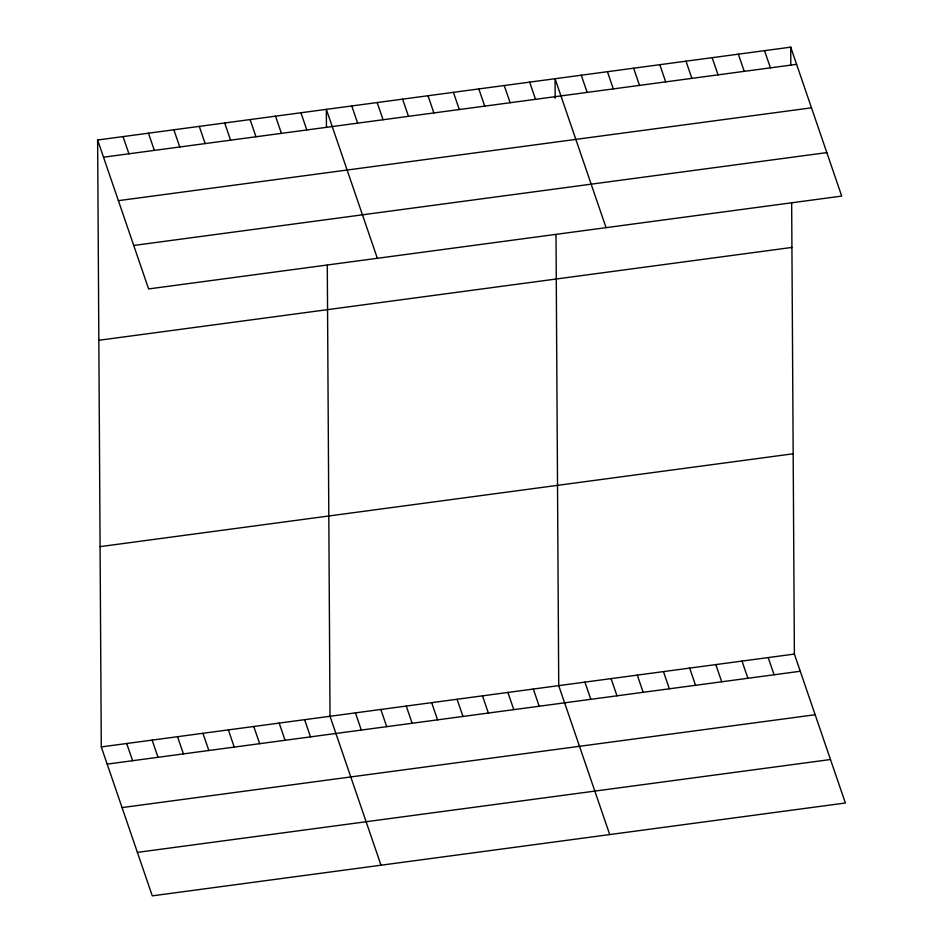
<?xml version="1.0" encoding="UTF-8"?>
<svg xmlns="http://www.w3.org/2000/svg" width="943" height="943" viewBox="0 0 943 943"><rect width="100%" height="100%" fill="white"/><g stroke="black" fill="none" stroke-linecap="round" stroke-linejoin="round"><path stroke-width="1.41" d="M97.624 140L790.717 47.15L841.71 196.085L148.617 288.935L97.624 140L101.29 746.915L152.283 895.85L845.376 803L794.383 654.065L791.66 202.922M103.518 157.198L796.599 64.336M118.405 200.67L811.487 107.82M133.741 245.463L826.822 152.601M98.838 340.282L791.92 247.431M100.088 546.634L793.169 453.783M101.29 746.915L794.383 654.065M107.184 764.113L800.265 671.263M122.06 807.585L815.153 714.735M137.395 852.378L830.488 759.528M764.537 50.663L770.419 67.849M738.345 54.164L744.239 71.362M712.165 57.676L718.047 74.862M685.985 61.177L691.867 78.375M659.794 64.69L665.687 81.876M633.613 68.191L639.507 85.389M607.433 71.703L613.315 88.901M581.253 75.216L587.135 92.402M768.191 657.577L774.085 674.764M606.054 227.652L555.062 78.717L555.179 98.19M742.011 661.078L747.905 678.276M529.648 82.124L535.541 99.321M715.831 664.591L721.713 681.777M504.234 85.53L510.128 102.716M689.651 668.104L695.533 685.29M478.832 88.937L484.714 106.123M663.459 671.605L669.353 688.803M453.418 92.343L459.3 109.529M637.279 675.117L643.161 692.303M428.004 95.738L433.886 112.936M611.099 678.618L616.981 695.816M402.59 99.145L408.472 116.343M584.919 682.131L590.801 699.317M377.176 102.551L383.058 119.737M609.72 834.567L558.727 685.644L556.005 234.501M351.763 105.958L357.645 123.144M533.314 689.038L539.207 706.236M377.341 258.288L326.349 109.364L326.455 127.446M507.9 692.445L513.794 709.643M300.935 112.759L306.817 129.957M482.486 695.851L488.38 713.038M275.521 116.166L281.403 133.364M457.084 699.258L462.966 716.444M250.107 119.572L255.989 136.77M431.67 702.665L437.552 719.851M224.693 122.979L230.575 140.165M406.256 706.059L412.138 723.257M199.279 126.386L205.173 143.572M380.842 709.466L386.724 726.664M173.866 129.792L179.759 146.978M355.428 712.873L361.31 730.071M148.452 133.187L154.346 150.385M381.007 865.214L330.015 716.279L327.292 265.136M123.038 136.594L128.932 153.792M304.601 719.686L310.483 736.872M279.187 723.092L285.069 740.279M253.773 726.487L259.655 743.685M228.359 729.894L234.241 747.092M202.945 733.3L208.827 750.498M177.532 736.707L183.425 753.893M152.118 740.114L158.011 757.3M126.704 743.52L132.598 760.706M790.717 47.15L790.823 65.232"/></g></svg>
